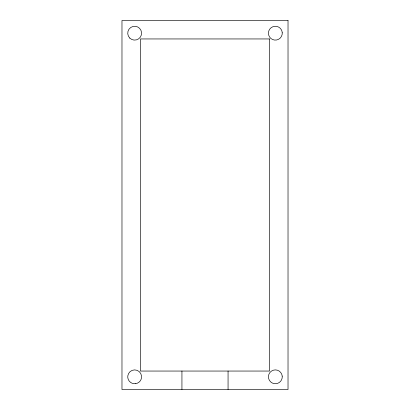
<?xml version="1.0" encoding="UTF-8"?>
<svg xmlns="http://www.w3.org/2000/svg" width="410" height="410" viewBox="0 0 410 410"><rect width="100%" height="100%" fill="white"/><g stroke="black" fill="none" stroke-linecap="round" stroke-linejoin="round"><path stroke-width="0.61" d="M228.062 371.05L228.062 389.5M181.937 371.05L181.937 389.5M282.223 376.124L282.167 377.928A6.919 6.919 0 0 1 276.032 383.698L274.228 383.642A6.919 6.919 0 0 1 268.442 376.303A6.919 6.919 0 0 1 275.253 369.897A6.919 6.919 0 0 1 282.223 376.124M282.249 32.831L282.106 34.635A6.919 6.919 0 0 1 274.485 40.052A6.919 6.919 0 0 1 268.427 32.933A6.919 6.919 0 0 1 274.987 26.276L276.791 26.419A6.919 6.919 0 0 1 282.249 32.831M135.607 383.668L133.798 383.683A6.919 6.919 0 0 1 127.807 377.764L127.792 375.955A6.919 6.919 0 0 1 141.511 375.867L141.527 377.677A6.919 6.919 0 0 1 135.607 383.668M288.025 20.5L121.975 20.5L121.975 389.5L288.025 389.5L288.025 20.5M269.575 38.95L140.425 38.95L140.425 371.05L269.575 371.05L269.575 38.95M129.765 38.079A6.919 6.919 0 0 0 141.342 34.973A6.919 6.919 0 0 0 132.871 26.501A6.919 6.919 0 0 0 129.765 38.079"/></g></svg>
